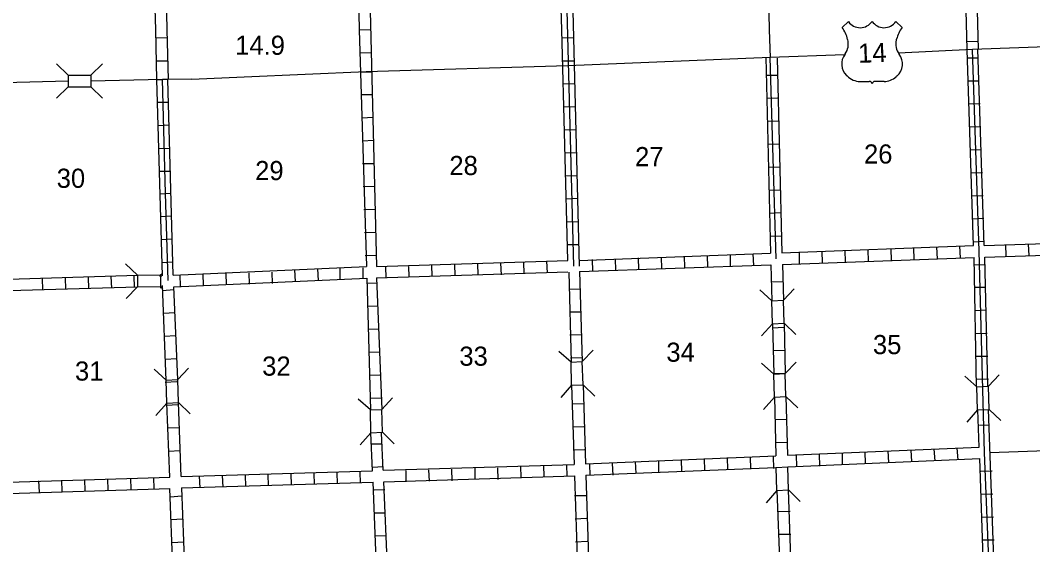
# Model space of a CAD drawing. Extents: x 1898965 to 2429786, y 15985402 to 16412123.
# Drawn here: x 2257385 to 2283840, y 16094029 to 16107730 of the extents above; entities that cross this region are included whole.
import ezdxf

# ---------------------------------------------------------------- set-up
doc = ezdxf.new("R2010")
doc.units = 0
for name, color, linetype in [('L13', 7, 'Continuous'), ('L14', 7, 'Continuous'), ('L18', 7, 'Continuous'), ('L28', 7, 'Continuous'), ('L3', 7, 'Continuous'), ('L4', 7, 'Continuous'), ('L5', 7, 'Continuous'), ('L8', 7, 'Continuous')]:
    doc.layers.add(name, color=color, linetype=linetype)

msp = doc.modelspace()

# ---------------------------------------------------------------- linework, layer by layer
at = {"layer": 'L13'}
msp.add_line((2282721, 16096436), (2287715, 16096610), dxfattribs=at)
at = {"layer": 'L18'}
for p, q in [((2258634, 16106294), (2258333, 16106595)), ((2259231, 16106294), (2259532, 16106595)), ((2258634, 16106294), (2258634, 16105993)), ((2258634, 16106294), (2259231, 16106294)), ((2259231, 16106294), (2259231, 16105993)), ((2258634, 16105993), (2258333, 16105692)), ((2258634, 16105993), (2259231, 16105993)), ((2259231, 16105993), (2259532, 16105692)), ((2260450, 16101067), (2260139, 16101363)), ((2261047, 16101077), (2261084, 16101109)), ((2260450, 16101067), (2261047, 16101077)), ((2260450, 16101067), (2260450, 16100766)), ((2261047, 16101077), (2261047, 16100776)), ((2260450, 16100766), (2260155, 16100460)), ((2260450, 16100766), (2261047, 16100776)), ((2261047, 16100776), (2261105, 16100718)), ((2277024, 16100402), (2276707, 16100687)), ((2277325, 16100417), (2277605, 16100718)), ((2277024, 16100402), (2277325, 16100417)), ((2277040, 16099800), (2277024, 16100402)), ((2277341, 16099821), (2277325, 16100417)), ((2277040, 16099800), (2276754, 16099483)), ((2277040, 16099800), (2277341, 16099821)), ((2277341, 16099821), (2277647, 16099520)), ((2271776, 16098802), (2271459, 16099076)), ((2272071, 16098812), (2272356, 16099108)), ((2271776, 16098802), (2272071, 16098812)), ((2271791, 16098200), (2271776, 16098802)), ((2272092, 16098210), (2272071, 16098812)), ((2277071, 16098485), (2276754, 16098770)), ((2277372, 16098501), (2277657, 16098802)), ((2261200, 16098327), (2260883, 16098612)), ((2261501, 16098342), (2261781, 16098643)), ((2277071, 16098485), (2277372, 16098501)), ((2277092, 16097883), (2277071, 16098485)), ((2277388, 16097904), (2277372, 16098501)), ((2282684, 16098168), (2282964, 16098469)), ((2261200, 16098327), (2261501, 16098342)), ((2261216, 16097725), (2261200, 16098327)), ((2261517, 16097746), (2261501, 16098342)), ((2271791, 16098200), (2271506, 16097878)), ((2271791, 16098200), (2272092, 16098210)), ((2272092, 16098210), (2272399, 16097909)), ((2282383, 16098152), (2282066, 16098437)), ((2282383, 16098152), (2282684, 16098168)), ((2282399, 16097550), (2282383, 16098152)), ((2282700, 16097566), (2282684, 16098168)), ((2261216, 16097725), (2260931, 16097408)), ((2261216, 16097725), (2261517, 16097746)), ((2261517, 16097746), (2261823, 16097445)), ((2266533, 16097550), (2266216, 16097835)), ((2266834, 16097566), (2267113, 16097867)), ((2277092, 16097883), (2276807, 16097566)), ((2277092, 16097883), (2277388, 16097904)), ((2277388, 16097904), (2277700, 16097603)), ((2266533, 16097550), (2266834, 16097566)), ((2266549, 16096954), (2266533, 16097550)), ((2266849, 16096970), (2266834, 16097566)), ((2282399, 16097550), (2282114, 16097234)), ((2282399, 16097550), (2282700, 16097566)), ((2282700, 16097566), (2283006, 16097271)), ((2266549, 16096954), (2266263, 16096637)), ((2266549, 16096954), (2266849, 16096970)), ((2266849, 16096970), (2267156, 16096669)), ((2277140, 16096046), (2277441, 16096061)), ((2277457, 16095459), (2277441, 16096061)), ((2277156, 16095444), (2277140, 16096046)), ((2277156, 16095444), (2276871, 16095127)), ((2277156, 16095444), (2277457, 16095459)), ((2277457, 16095459), (2277763, 16095158))]:
    msp.add_line(p, q, dxfattribs=at)
at = {"layer": 'L3'}
for p, q in [((2271849, 16101310), (2271216, 16125867)), ((2278858, 16107540), (2279025, 16107696)), ((2280424, 16107540), (2280267, 16107696)), ((2279004, 16107226), (2279004, 16107226)), ((2280278, 16107216), (2280278, 16107237)), ((2277140, 16101500), (2276982, 16106753)), ((2278909, 16106812), (2278914, 16106817)), ((2278931, 16106840), (2278941, 16106851)), ((2280351, 16106840), (2280351, 16106840)), ((2261184, 16103211), (2261100, 16106183)), ((2278992, 16106274), (2278977, 16106288)), ((2279328, 16106130), (2279568, 16106130)), ((2279954, 16106130), (2279714, 16106130)), ((2280267, 16106255), (2280288, 16106276)), ((2261248, 16100935), (2261184, 16103211))]:
    msp.add_line(p, q, dxfattribs=at)
for centre, radius, start, end in [((2279329, 16107914), 378, 215.686, 325.8082), ((2279954, 16107914), 378, 214.1946, 324.6567), ((2278261, 16107066), 760, 12.2898, 38.4098), ((2281023, 16107066), 760, 141.5922, 166.936), ((2278561, 16107107), 459, 326.0856, 14.9122), ((2280722, 16107107), 459, 166.7494, 215.1852), ((2279258, 16106587), 411, 141.5649, 226.8935), ((2280026, 16106587), 411, 310.3399, 38.2937), ((2279330, 16106601), 470, 224.0239, 270.001), ((2279565, 16106053), 78.3, 10.3708, 90.0011), ((2279719, 16106053), 78.3, 90.0011, 169.6315), ((2279954, 16106601), 470, 270.0011, 311.99)]:
    msp.add_arc(centre, radius, start, end, dxfattribs=at)
at = {"layer": 'L4'}
for p, q in [((2276849, 16112187), (2276955, 16107477)), ((2276955, 16107477), (2276982, 16106753))]:
    msp.add_line(p, q, dxfattribs=at)
at = {"layer": 'L5'}
for p, q in [((2282267, 16106970), (2280329, 16106870)), ((2287573, 16107149), (2282267, 16106970)), ((2276982, 16106753), (2271691, 16106542)), ((2278924, 16106827), (2276982, 16106753)), ((2266422, 16106384), (2263238, 16106241)), ((2271691, 16106542), (2266422, 16106384)), ((2261865, 16106194), (2261100, 16106183)), ((2263238, 16106241), (2261865, 16106183))]:
    msp.add_line(p, q, dxfattribs=at)
for points in [[(2258634, 16106136), (2256966, 16106093), (2256142, 16106051)], [(2261100, 16106183), (2259231, 16106141)]]:
    msp.add_lwpolyline(points, dxfattribs=at)
at = {"layer": 'L8'}
for p, q in [((2281997, 16112118), (2282114, 16106970)), ((2282298, 16112092), (2282414, 16106970)), ((2271533, 16107477), (2271432, 16111711)), ((2271997, 16101310), (2271733, 16111727)), ((2266142, 16111516), (2266242, 16107477)), ((2266438, 16111537), (2266691, 16101299)), ((2260883, 16109003), (2260915, 16107477)), ((2261189, 16108802), (2261216, 16107477)), ((2260915, 16107477), (2260947, 16106183)), ((2261216, 16107477), (2261248, 16106183)), ((2266242, 16107477), (2266538, 16107487)), ((2266242, 16107477), (2266432, 16101294)), ((2271691, 16101458), (2271533, 16107477)), ((2260925, 16107271), (2261221, 16107276)), ((2271549, 16107271), (2271849, 16107276)), ((2282108, 16107176), (2282404, 16107186)), ((2282288, 16101843), (2282124, 16106959)), ((2282441, 16101695), (2282267, 16106970)), ((2282573, 16101843), (2282404, 16106975)), ((2260941, 16106669), (2261242, 16106674)), ((2266258, 16106875), (2266559, 16106885)), ((2271559, 16106669), (2271855, 16106674)), ((2276865, 16106769), (2276992, 16101642)), ((2277166, 16106738), (2277288, 16101658)), ((2282425, 16106743), (2282124, 16106738)), ((2266274, 16106384), (2266575, 16106384)), ((2260947, 16106178), (2261248, 16106194)), ((2261100, 16101051), (2260957, 16106183)), ((2261380, 16101067), (2261242, 16106183)), ((2276865, 16106294), (2277156, 16106299)), ((2282441, 16106141), (2282140, 16106136)), ((2271575, 16106067), (2271876, 16106078)), ((2260968, 16105587), (2261263, 16105592)), ((2266290, 16105787), (2266591, 16105787)), ((2276881, 16105692), (2277172, 16105703)), ((2271591, 16105470), (2271892, 16105476)), ((2282467, 16105544), (2282166, 16105534)), ((2266306, 16105185), (2266607, 16105196)), ((2276897, 16105096), (2277187, 16105101)), ((2260984, 16104985), (2261285, 16104995)), ((2271607, 16104869), (2271908, 16104879)), ((2282483, 16104942), (2282182, 16104937)), ((2266321, 16104583), (2266622, 16104594)), ((2260999, 16104383), (2261300, 16104393)), ((2271622, 16104267), (2271923, 16104277)), ((2276913, 16104494), (2277209, 16104504)), ((2282499, 16104346), (2282198, 16104335)), ((2261015, 16103786), (2261316, 16103791)), ((2266332, 16103987), (2266633, 16103992)), ((2276934, 16103892), (2277224, 16103902)), ((2282525, 16103744), (2282224, 16103733)), ((2271638, 16103670), (2271939, 16103675)), ((2261031, 16103200), (2261332, 16103216)), ((2266348, 16103385), (2266649, 16103395)), ((2276950, 16103295), (2277240, 16103300)), ((2271654, 16103068), (2271955, 16103079)), ((2282541, 16103142), (2282240, 16103137)), ((2266364, 16102783), (2266665, 16102793)), ((2276966, 16102693), (2277256, 16102704)), ((2261057, 16102603), (2261343, 16102619)), ((2271665, 16102466), (2271966, 16102477)), ((2282562, 16102551), (2282267, 16102535)), ((2266380, 16102186), (2266681, 16102192)), ((2261073, 16102001), (2261358, 16102017)), ((2276982, 16102091), (2277272, 16102102)), ((2282583, 16101954), (2282282, 16101933)), ((2282573, 16101843), (2287546, 16102012)), ((2283750, 16101584), (2283729, 16101885)), ((2271681, 16101869), (2271981, 16101875)), ((2271992, 16101458), (2276992, 16101642)), ((2276549, 16101326), (2276538, 16101627)), ((2277288, 16101658), (2282288, 16101843)), ((2277747, 16101378), (2277742, 16101679)), ((2278349, 16101394), (2278338, 16101695)), ((2278946, 16101421), (2278940, 16101716)), ((2279548, 16101436), (2279542, 16101737)), ((2280149, 16101458), (2280139, 16101759)), ((2280746, 16101484), (2280730, 16101785)), ((2281348, 16101500), (2281332, 16101801)), ((2281950, 16101526), (2281934, 16101827)), ((2282583, 16096442), (2282441, 16101695)), ((2282589, 16101542), (2287562, 16101711)), ((2283148, 16101568), (2283133, 16101869)), ((2261089, 16101400), (2261374, 16101421)), ((2266401, 16101584), (2266696, 16101595)), ((2266691, 16101299), (2271691, 16101458)), ((2269347, 16101083), (2269342, 16101368)), ((2269959, 16101083), (2269938, 16101384)), ((2270556, 16101109), (2270540, 16101410)), ((2271158, 16101136), (2271142, 16101436)), ((2272346, 16101178), (2272341, 16101479)), ((2272948, 16101204), (2272942, 16101500)), ((2273550, 16101220), (2273539, 16101521)), ((2274146, 16101241), (2274141, 16101542)), ((2274748, 16101268), (2274738, 16101568)), ((2275350, 16101283), (2275339, 16101584)), ((2275947, 16101310), (2275941, 16101611)), ((2277298, 16101352), (2282309, 16101537)), ((2282367, 16098152), (2282309, 16101537)), ((2282663, 16098168), (2282589, 16101542)), ((2261380, 16101067), (2266432, 16101294)), ((2262172, 16100803), (2262166, 16101104)), ((2262773, 16100819), (2262763, 16101120)), ((2263375, 16100835), (2263365, 16101136)), ((2263972, 16100850), (2263967, 16101151)), ((2264574, 16100908), (2264563, 16101209)), ((2265176, 16100935), (2265165, 16101236)), ((2265746, 16100961), (2265741, 16101241)), ((2266348, 16100993), (2266343, 16101262)), ((2266696, 16101004), (2271696, 16101162)), ((2266950, 16101009), (2266939, 16101283)), ((2267546, 16101025), (2267541, 16101299)), ((2268148, 16101051), (2268138, 16101326)), ((2268750, 16101067), (2268740, 16101341)), ((2271717, 16101151), (2271776, 16098802)), ((2271997, 16101167), (2276997, 16101341)), ((2271997, 16101167), (2272071, 16098812)), ((2276997, 16101341), (2277024, 16100402)), ((2277298, 16101352), (2277325, 16100417)), ((2282599, 16101341), (2282298, 16101336)), ((2256316, 16100945), (2260450, 16101067)), ((2257974, 16100687), (2257963, 16100988)), ((2258576, 16100703), (2258565, 16101004)), ((2259173, 16100718), (2259167, 16101019)), ((2259774, 16100734), (2259764, 16101035)), ((2260371, 16100750), (2260366, 16101051)), ((2261026, 16101051), (2261084, 16101051)), ((2261401, 16100766), (2266438, 16100993)), ((2261575, 16100787), (2261564, 16101083)), ((2266438, 16100993), (2266533, 16097550)), ((2266717, 16100861), (2266438, 16100850)), ((2266696, 16101004), (2266834, 16097566)), ((2277008, 16100893), (2277309, 16100908)), ((2256321, 16100644), (2260450, 16100766)), ((2261042, 16100750), (2261089, 16100750)), ((2261200, 16098327), (2261100, 16100803)), ((2261401, 16100687), (2261105, 16100660)), ((2261501, 16098342), (2261401, 16100766)), ((2271717, 16100708), (2272013, 16100718)), ((2282615, 16100745), (2282314, 16100745)), ((2261422, 16100085), (2261131, 16100069)), ((2266733, 16100259), (2266459, 16100254)), ((2271733, 16100111), (2272034, 16100116)), ((2282631, 16100153), (2282330, 16100143)), ((2277040, 16099800), (2277071, 16098495)), ((2277341, 16099821), (2277372, 16098501)), ((2266749, 16099662), (2266475, 16099652)), ((2271749, 16099509), (2272050, 16099520)), ((2277029, 16099694), (2277341, 16099710)), ((2282647, 16099551), (2282346, 16099541)), ((2261448, 16099483), (2261147, 16099467)), ((2266765, 16099060), (2266490, 16099050)), ((2277055, 16099103), (2277356, 16099108)), ((2261475, 16098886), (2261174, 16098870)), ((2271765, 16098913), (2272066, 16098918)), ((2282663, 16098950), (2282367, 16098944)), ((2266781, 16098459), (2266506, 16098453)), ((2277071, 16098501), (2277372, 16098511)), ((2261475, 16098284), (2261174, 16098268)), ((2271791, 16098200), (2271855, 16096125)), ((2272092, 16098210), (2272150, 16096146)), ((2282684, 16098353), (2282383, 16098342)), ((2261506, 16097688), (2261205, 16097667)), ((2261290, 16095792), (2261216, 16097725)), ((2261591, 16095808), (2261517, 16097746)), ((2266807, 16097862), (2266533, 16097851)), ((2271797, 16097709), (2272098, 16097719)), ((2277092, 16097894), (2277129, 16096352)), ((2277388, 16097904), (2277430, 16096368)), ((2282441, 16096579), (2282404, 16097550)), ((2282916, 16091241), (2282684, 16097566)), ((2277108, 16097302), (2277404, 16097307)), ((2282689, 16097149), (2282446, 16097144)), ((2261538, 16097086), (2261242, 16097070)), ((2266591, 16095961), (2266549, 16096954)), ((2266865, 16095977), (2266823, 16096954)), ((2271813, 16097112), (2272113, 16097117)), ((2266839, 16096658), (2266564, 16096653)), ((2277124, 16096700), (2277425, 16096711)), ((2261564, 16096484), (2261263, 16096468)), ((2271834, 16096510), (2272129, 16096521)), ((2272150, 16096146), (2277129, 16096352)), ((2277071, 16096024), (2277066, 16096336)), ((2277430, 16096368), (2282441, 16096579)), ((2277673, 16096067), (2277663, 16096378)), ((2278275, 16096082), (2278265, 16096394)), ((2278872, 16096119), (2278866, 16096426)), ((2279474, 16096151), (2279463, 16096452)), ((2280081, 16096178), (2280065, 16096478)), ((2280683, 16096204), (2280667, 16096500)), ((2281290, 16096225), (2281263, 16096526)), ((2281892, 16096251), (2281865, 16096552)), ((2282705, 16093221), (2282583, 16096442)), ((2266865, 16096061), (2266591, 16096051)), ((2266865, 16095977), (2271855, 16096125)), ((2270471, 16095787), (2270466, 16096082)), ((2271073, 16095803), (2271063, 16096104)), ((2271675, 16095818), (2271665, 16096119)), ((2272272, 16095834), (2272267, 16096135)), ((2272874, 16095850), (2272863, 16096151)), ((2273476, 16095892), (2273465, 16096204)), ((2274072, 16095919), (2274067, 16096225)), ((2274674, 16095945), (2274664, 16096251)), ((2275271, 16095966), (2275266, 16096278)), ((2275873, 16095993), (2275867, 16096304)), ((2276475, 16096009), (2276464, 16096320)), ((2277441, 16096061), (2282457, 16096278)), ((2282631, 16091225), (2282457, 16096278)), ((2261591, 16095808), (2266591, 16095961)), ((2262082, 16095518), (2262071, 16095818)), ((2262684, 16095533), (2262673, 16095834)), ((2263280, 16095549), (2263275, 16095850)), ((2263872, 16095570), (2263866, 16095866)), ((2264474, 16095586), (2264463, 16095887)), ((2265075, 16095602), (2265065, 16095903)), ((2265672, 16095618), (2265667, 16095919)), ((2266274, 16095634), (2266263, 16095935)), ((2266881, 16095676), (2271865, 16095829)), ((2267472, 16095671), (2267467, 16095966)), ((2268074, 16095686), (2268064, 16095987)), ((2268671, 16095702), (2268666, 16096003)), ((2269273, 16095745), (2269268, 16096046)), ((2269875, 16095734), (2269864, 16096035)), ((2271865, 16095829), (2272034, 16090929)), ((2272166, 16095845), (2277124, 16096046)), ((2272166, 16095845), (2272314, 16090934)), ((2282779, 16095950), (2282483, 16095945)), ((2256480, 16095644), (2261290, 16095792)), ((2257884, 16095401), (2257874, 16095702)), ((2258481, 16095417), (2258476, 16095718)), ((2259083, 16095433), (2259072, 16095734)), ((2259679, 16095454), (2259674, 16095750)), ((2260281, 16095470), (2260276, 16095771)), ((2260883, 16095486), (2260873, 16095787)), ((2261596, 16095512), (2266607, 16095660)), ((2266805, 16090783), (2266607, 16095660)), ((2267098, 16090729), (2266881, 16095676)), ((2256517, 16095354), (2261290, 16095502)), ((2261422, 16092054), (2261290, 16095502)), ((2261607, 16095296), (2261306, 16095275)), ((2261739, 16091969), (2261607, 16095512)), ((2266908, 16095459), (2266633, 16095454)), ((2271865, 16095312), (2272166, 16095317)), ((2277150, 16095444), (2277325, 16090993)), ((2277446, 16095459), (2277605, 16091003)), ((2282800, 16095354), (2282499, 16095343)), ((2266923, 16094858), (2266649, 16094852)), ((2277198, 16094900), (2277499, 16094910)), ((2282816, 16094752), (2282515, 16094741)), ((2261633, 16094694), (2261321, 16094678)), ((2271881, 16094710), (2272182, 16094720)), ((2266939, 16094261), (2266665, 16094250)), ((2277214, 16094303), (2277515, 16094308)), ((2261659, 16094092), (2261348, 16094076)), ((2271897, 16094108), (2272198, 16094118)), ((2282832, 16094150), (2282531, 16094145))]:
    msp.add_line(p, q, dxfattribs=at)

# ---------------------------------------------------------------- texts
at = {"layer": 'L14'}
for s, p in [('27', (2273449, 16103918)), ('26', (2279431, 16103987)), ('29', (2263523, 16103554)), ('28', (2268597, 16103686)), ('30', (2258338, 16103353)), ('35', (2279664, 16099008)), ('34', (2274267, 16098809)), ('33', (2268858, 16098705)), ('31', (2258816, 16098317)), ('32', (2263707, 16098446))]:
    msp.add_text(s, height=500, rotation=359.9999, dxfattribs=at).set_placement(p)
at = {"layer": 'L28'}
msp.add_text('14.9', height=500, rotation=359.9999, dxfattribs=at).set_placement((2263000, 16106827))
at = {"layer": 'L3'}
msp.add_text('14', height=500, rotation=2, dxfattribs=at).set_placement((2279284, 16106616))

doc.saveas('drawing.dxf')
